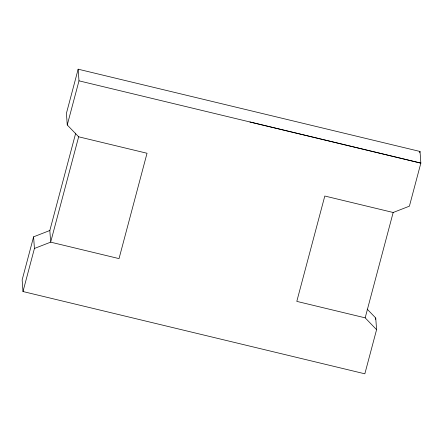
<?xml version="1.0" encoding="UTF-8"?>
<svg xmlns="http://www.w3.org/2000/svg" width="443" height="443" viewBox="0 0 443 443"><rect width="100%" height="100%" fill="white"/><g stroke="black" fill="none" stroke-linecap="round" stroke-linejoin="round"><path stroke-width="0.66" d="M75.703 133.16L49.826 230.51L33.596 236.828L22.15 279.887L22.986 291.533L364.844 373.809L376.578 329.67L375.742 318.024L367.186 309.153M376.578 329.67L365.17 317.841L296.799 301.384L324.802 196.033L393.174 212.49L409.404 206.172L420.85 163.113L420.014 151.467L78.156 69.191L66.422 113.33L67.258 124.976L78.66 136.804L147.032 153.261L119.029 258.612L50.663 242.149L34.432 248.473L22.986 291.533M67.258 124.976L78.992 80.836L78.156 69.191M78.66 136.804L50.663 242.149L49.826 230.51M249.918 121.986L420.85 163.113L78.992 80.836M365.17 317.841L393.174 212.49M375.387 319.364L375.742 318.024M419.665 152.791L420.014 151.467M33.596 236.828L34.432 248.473"/></g></svg>
